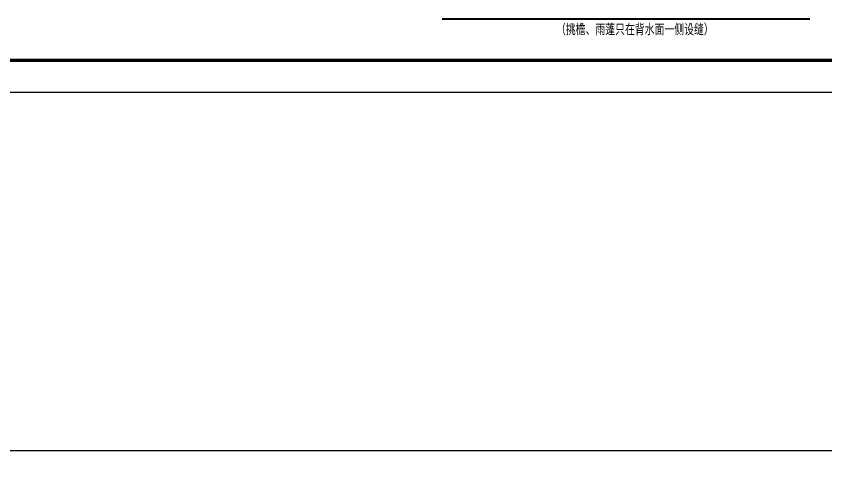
# Model space of a CAD drawing. Extents: x -638872 to -278819, y -139534 to 213996.
# Drawn here: x -582850 to -557703, y 102110 to 116143 of the extents above; entities that cross this region are included whole.
import ezdxf

# ---------------------------------------------------------------- set-up
doc = ezdxf.new("R2010")
doc.units = 0
doc.header["$LTSCALE"] = 1000
doc.header["$MEASUREMENT"] = 0
doc.layers.add('COLU_HATCH', color=251, linetype='CONTINUOUS', lineweight=0)
doc.layers.add('TK', color=4, linetype='CONTINUOUS')
doc.layers.add('沉降观测-室外', color=9, linetype='CONTINUOUS')
doc.styles.add('TSSD_REIN', font='tssdeng.shx', dxfattribs={"width": 0.7, "bigfont": 'tssdchn.shx'})

# ---------------------------------------------------------------- blocks, each defined once
blk = doc.blocks.new('GeYuanFrame_65284724', base_point=(20.09, 4.53))
at = {"layer": 'TK'}
blk.add_lwpolyline([(20.09, 4.53), (20.09, 598.53), (861.09, 598.53), (861.09, 4.53)], close=True, dxfattribs=at)
at = {"layer": 'TK', "const_width": 1}
blk.add_lwpolyline([(45.09, 588.53), (851.09, 588.53), (851.09, 14.53), (45.09, 14.53)], close=True, dxfattribs=at)
blk = doc.blocks.new('GeYuanFrame_57020136', base_point=(18.76, 4.34))
at = {"layer": 'TK'}
blk.add_lwpolyline([(18.76, 424.34), (761.76, 424.34), (761.76, 4.34), (18.76, 4.34), (18.76, 424.34)], dxfattribs=at)

msp = doc.modelspace()

# ---------------------------------------------------------------- linework, layer by layer
at = {"layer": '沉降观测-室外', "color": 3, "linetype": 'Continuous', "const_width": 60}
msp.add_lwpolyline([(-569626.19, 116057.62), (-558188.72, 116057.62)], dxfattribs=at)

# ---------------------------------------------------------------- block references
at = {"layer": 'COLU_HATCH', "xscale": 100, "yscale": 100, "zscale": 100}
for name, p in [('GeYuanFrame_65284724', (-623158.72, 113773.91)), ('GeYuanFrame_57020136', (-623158.72, 60652.29))]:
    msp.add_blockref(name, p, dxfattribs=at)

# ---------------------------------------------------------------- texts
at = {"layer": '沉降观测-室外', "color": 3, "linetype": 'Continuous', "style": 'TSSD_REIN', "width": 0.7}
msp.add_text('（挑檐、雨蓬只在背水面一侧设缝）', height=350, dxfattribs=at).set_placement((-566084.66, 115552.39))

doc.saveas('drawing.dxf')
